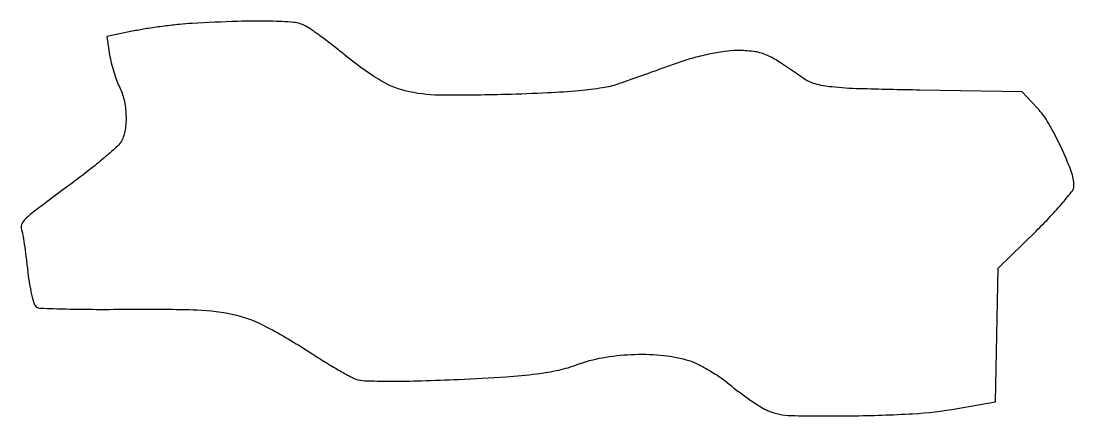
# Model space of a CAD drawing. Extents: x 0 to 208, y 1 to 79.
import ezdxf

# ---------------------------------------------------------------- set-up
doc = ezdxf.new("R2010")
doc.units = 0

msp = doc.modelspace()

# ---------------------------------------------------------------- linework, layer by layer
msp.add_lwpolyline([(34, 78.3248, 0.011529), (31.48487, 78.12696, 0.006542), (28.450713, 77.77759, 0.006529), (25.40117, 77.345408, 0.010695), (22.832213, 76.890586), (17.164427, 75.761607), (17.723283, 72.130804, 0.02095), (18.036155, 70.543518, 0.014405), (18.517161, 68.773324, 0.014546), (19.079837, 67.093513, 0.028491), (19.641069, 65.79966, -0.061739), (20.5609, 63.223281, -0.04562), (20.948938, 60.218324, -0.046826), (20.785383, 57.318295, -0.085577), (20.040661, 55.075976, -0.084707), (19.262433, 54.074083, -0.008009), (16.927747, 52.004156, -0.010065), (14.035812, 49.621164, -0.007761), (10.790661, 47.135902, 0.001341), (3.476787, 41.682201, 0.024369), (1.235748, 39.824549, 0.096544), (0.37709, 38.665113, 0.205669), (0.334124, 37.57167, -0.049836), (0.552878, 36.771357, -0.004619), (0.876008, 34.743177, -0.005912), (1.211141, 32.31105, -0.004606), (1.51973, 29.660361, 0.013478), (1.870511, 27.051151, 0.018895), (2.333833, 24.746331, 0.015457), (2.838339, 22.902472, 0.181771), (3.285358, 22.323639, 0.131009), (4.134878, 22.067316, 0.0021), (9.191384, 21.924141, 0.005354), (15.102912, 21.84493, 0.003506), (21.917372, 21.874384, -0.010767), (35.024026, 21.740717, -0.050902), (42.462318, 20.742163, -0.063371), (48.763852, 18.357754, -0.022509), (57.075754, 13.450549, 0.006003), (59.872891, 11.672147, 0.006699), (62.612163, 10.026719, 0.006225), (64.980488, 8.686161, 0.034839), (66.302607, 8.075049, 0.084437), (68.033237, 7.733508, 0.005842), (73.02516, 7.660183, 0.007774), (79.243124, 7.738185, 0.004727), (86.58925, 8.014121, 0.004323), (95.940037, 8.534973, 0.014907), (101.984189, 9.105429, 0.022756), (106.358832, 9.853755, 0.036558), (109.985883, 10.928253, -0.046001), (114.931032, 12.292367, -0.033006), (120.631519, 12.929057, -0.032923), (126.387198, 12.810585, -0.044742), (131.5, 11.90224, -0.044683), (133.363158, 11.212495, -0.01955), (135.69825, 9.988021, -0.019163), (138.091964, 8.486024, -0.024275), (140.174895, 6.911621, 0.013008), (142.171971, 5.330188, 0.011925), (144.306414, 3.806698, 0.012023), (146.275899, 2.538722, 0.037817), (147.674895, 1.823902, 0.094217), (152.193216, 0.866075, 0.008127), (164.036819, 0.809669, 0.011605), (176.159978, 1.230508, 0.028621), (185, 2.252829), (192.5, 3.558503), (192.778947, 16.768091), (193.057895, 29.97768), (200.528947, 37.304759, 0.009845), (203.391151, 40.224562, 0.014047), (205.805378, 42.935035, 0.009928), (207.683857, 45.259367, 0.166476), (208, 46.182566, 0.090305), (207.463823, 49.127069, 0.019706), (205.449356, 53.896403, 0.021248), (202.989054, 58.604408, 0.056528), (200.736553, 61.648953), (197.803543, 64.797906), (177.606849, 65.148953, -0.002356), (165.698445, 65.412062, -0.018738), (160.206645, 65.76553, -0.042333), (156.934892, 66.382422, -0.086257), (154.579784, 67.5, 0.008457), (149.896123, 70.692197, 0.046281), (147.194546, 72.12914, 0.068203), (144.762992, 72.776352, 0.031788), (141.5, 72.973643, 0.035553), (139.068565, 72.792795, 0.01607), (135.921277, 72.228354, 0.01566), (132.579567, 71.407358, 0.018864), (129.5, 70.421054, -0.000782), (126.490395, 69.33571, -0.000619), (123.234375, 68.171804, -0.000626), (120.211316, 67.099657, -0.001565), (118, 66.326291, -0.046026), (114.993939, 65.586457, -0.014212), (110.359988, 65.023426, -0.011227), (104.147824, 64.587653, -0.004902), (95.889738, 64.275538, -0.009533), (82.759651, 64.158578, -0.058335), (76.047733, 65.013531, -0.081917), (70.744219, 67.297836, -0.028648), (64, 72.188868, 0.00612), (61.734124, 73.99323, 0.006541), (59.473999, 75.701324, 0.006242), (57.494751, 77.119136, 0.030229), (56.315741, 77.839861, 0.100595), (54.04021, 78.513284, 0.016373), (49.417837, 78.765314, 0.013931), (42.959533, 78.725707, 0.005362)], format="xyb", close=True)

doc.saveas('drawing.dxf')
